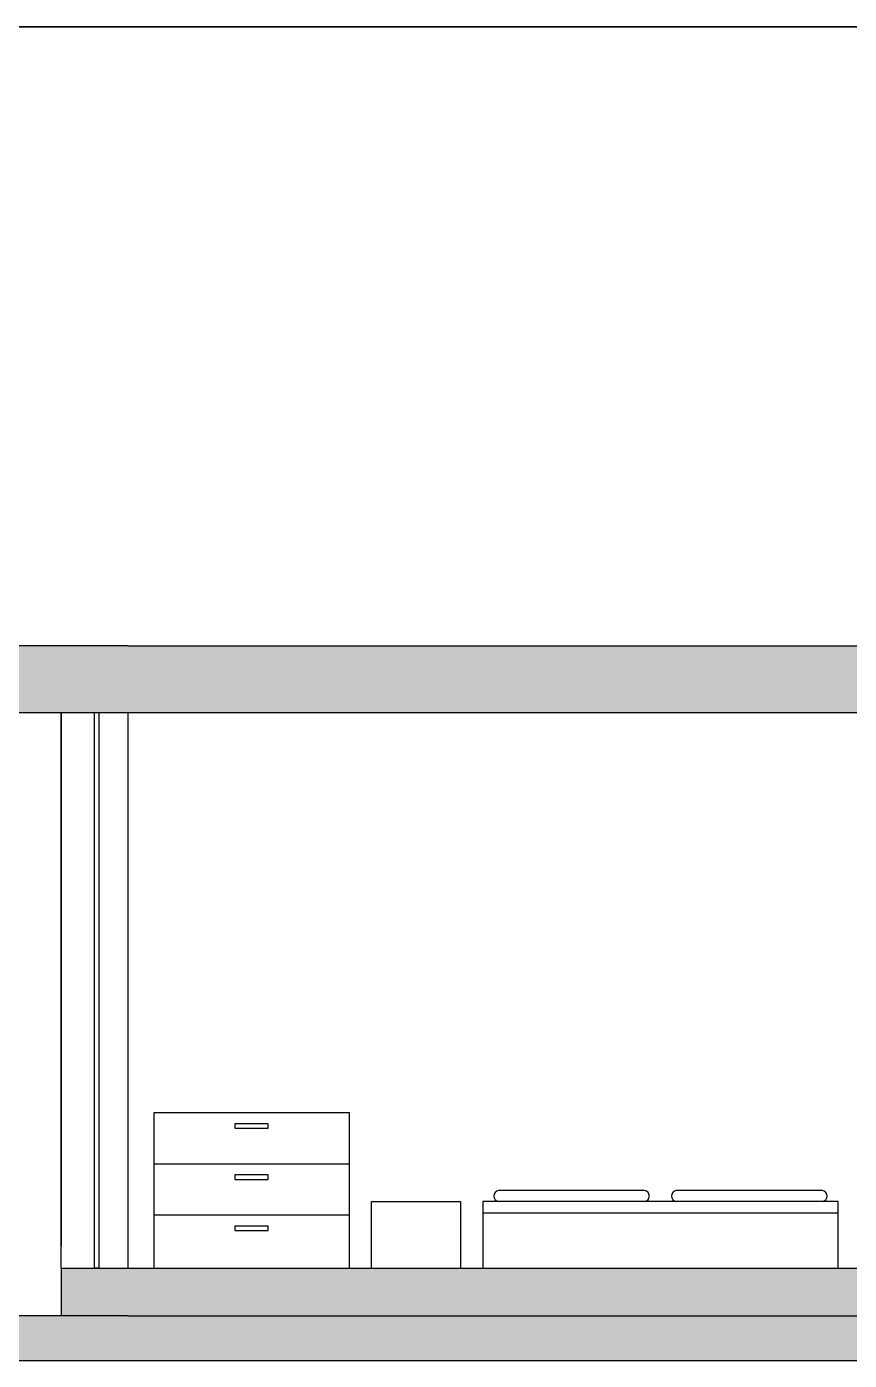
# Model space of a CAD drawing. Header units: centimetres. Extents: x -3096 to 17897, y -3131 to 15798.
# Drawn here: x 2309 to 2679, y 912 to 1512 of the extents above; entities that cross this region are included whole.
import ezdxf

# ---------------------------------------------------------------- set-up
doc = ezdxf.new("R2010")
doc.units = ezdxf.units.CM
for name, color, linetype in [('arredi', 1, 'Continuous'), ('piu', 6, 'Continuous'), ('Riempimenti', 4, 'Continuous')]:
    doc.layers.add(name, color=color, linetype=linetype)

msp = doc.modelspace()

# ---------------------------------------------------------------- hatches: boundary and pattern name
at = {"layer": 'Riempimenti', "transparency": 33554462}
h = msp.add_hatch(color=256, dxfattribs=at)
h.dxf.hatch_style = 1
h.paths.add_polyline_path([(2797.92, 1233.81), (2354.42, 1233.81), (2204.42, 1233.81), (2204.42, 1203.81), (2797.92, 1203.81)])
h.paths.add_polyline_path([(3804.42, 1233.81), (3151.92, 1233.81), (3151.92, 1203.81), (3804.42, 1203.81)])
h.paths.add_polyline_path([(3804.42, 932.39), (3654.42, 932.39), (2354.42, 932.39), (2204.42, 932.39), (2204.42, 912.39), (3804.42, 912.39)])
h = msp.add_hatch(color=256, dxfattribs=at)
h.dxf.hatch_style = 1
h.paths.add_polyline_path([(3684.42, 953.81), (2324.42, 953.81), (2324.42, 932.39), (2354.42, 932.39), (3654.42, 932.39), (3684.42, 932.39)])

# ---------------------------------------------------------------- linework, layer by layer
for p, q in [((2354.42, 1233.81), (2204.42, 1233.81)), ((2354.42, 1233.81), (2797.92, 1233.81)), ((2204.42, 1203.81), (2797.92, 1203.81)), ((2339.26, 1203.81), (2339.26, 953.8)), ((2339.26, 1203.81), (2341.26, 1203.81)), ((2341.26, 1203.81), (2341.26, 953.81)), ((2324.42, 953.81), (3684.42, 953.81)), ((2324.42, 953.81), (2324.42, 932.39)), ((2341.26, 953.81), (2339.26, 953.81)), ((2354.42, 932.39), (2204.42, 932.39)), ((2354.42, 932.39), (2354.42, 932.39)), ((2354.42, 932.39), (3654.42, 932.39)), ((1752.53, 912.39), (4212.75, 912.39))]:
    msp.add_line(p, q)
at = {"layer": 'arredi'}
for p, q in [((2366.1, 1000.81), (2454.1, 1000.81)), ((2586.97, 988.81), (2521.22, 988.81)), ((2666.97, 988.81), (2601.22, 988.81)), ((2464.1, 953.81), (2464.1, 983.81)), ((2464.1, 983.81), (2504.1, 983.81)), ((2504.1, 983.81), (2504.1, 953.81)), ((2674.1, 983.81), (2514.1, 983.81)), ((2514.1, 983.81), (2514.1, 953.81)), ((2514.1, 978.81), (2674.1, 978.81)), ((2674.1, 953.81), (2674.1, 983.81)), ((2366.1, 977.81), (2454.1, 977.81))]:
    msp.add_line(p, q, dxfattribs=at)
for points in [[(2454.1, 953.81), (2454.1, 1023.81), (2366.1, 1023.81), (2366.1, 953.81)], [(2402.6, 1018.81), (2402.6, 1016.81), (2417.6, 1016.81), (2417.6, 1018.81), (2402.6, 1018.81)], [(2402.6, 995.81), (2402.6, 993.81), (2417.6, 993.81), (2417.6, 995.81), (2402.6, 995.81)], [(2402.6, 972.81), (2402.6, 970.81), (2417.6, 970.81), (2417.6, 972.81), (2402.6, 972.81)]]:
    msp.add_lwpolyline(points, dxfattribs=at)
for centre, start, end in [((2521.63, 986.31), 99.27526, 260.72474), ((2586.56, 986.31), 279.27526, 80.72474), ((2601.63, 986.31), 99.27526, 260.72474), ((2666.56, 986.31), 279.27526, 80.72474)]:
    msp.add_arc(centre, 2.53, start, end, dxfattribs=at)
at = {"layer": 'piu'}
for p, q in [((2004.42, 1512.39), (4004.42, 1512.39)), ((2985.19, 1512.39), (2004.42, 1512.39)), ((2324.42, 953.81), (2324.42, 1203.81)), ((2324.42, 1203.81), (2324.42, 963.81)), ((2324.42, 1203.81), (2354.1, 1203.81)), ((2354.42, 1203.81), (2354.42, 953.81))]:
    msp.add_line(p, q, dxfattribs=at)

doc.saveas('drawing.dxf')
